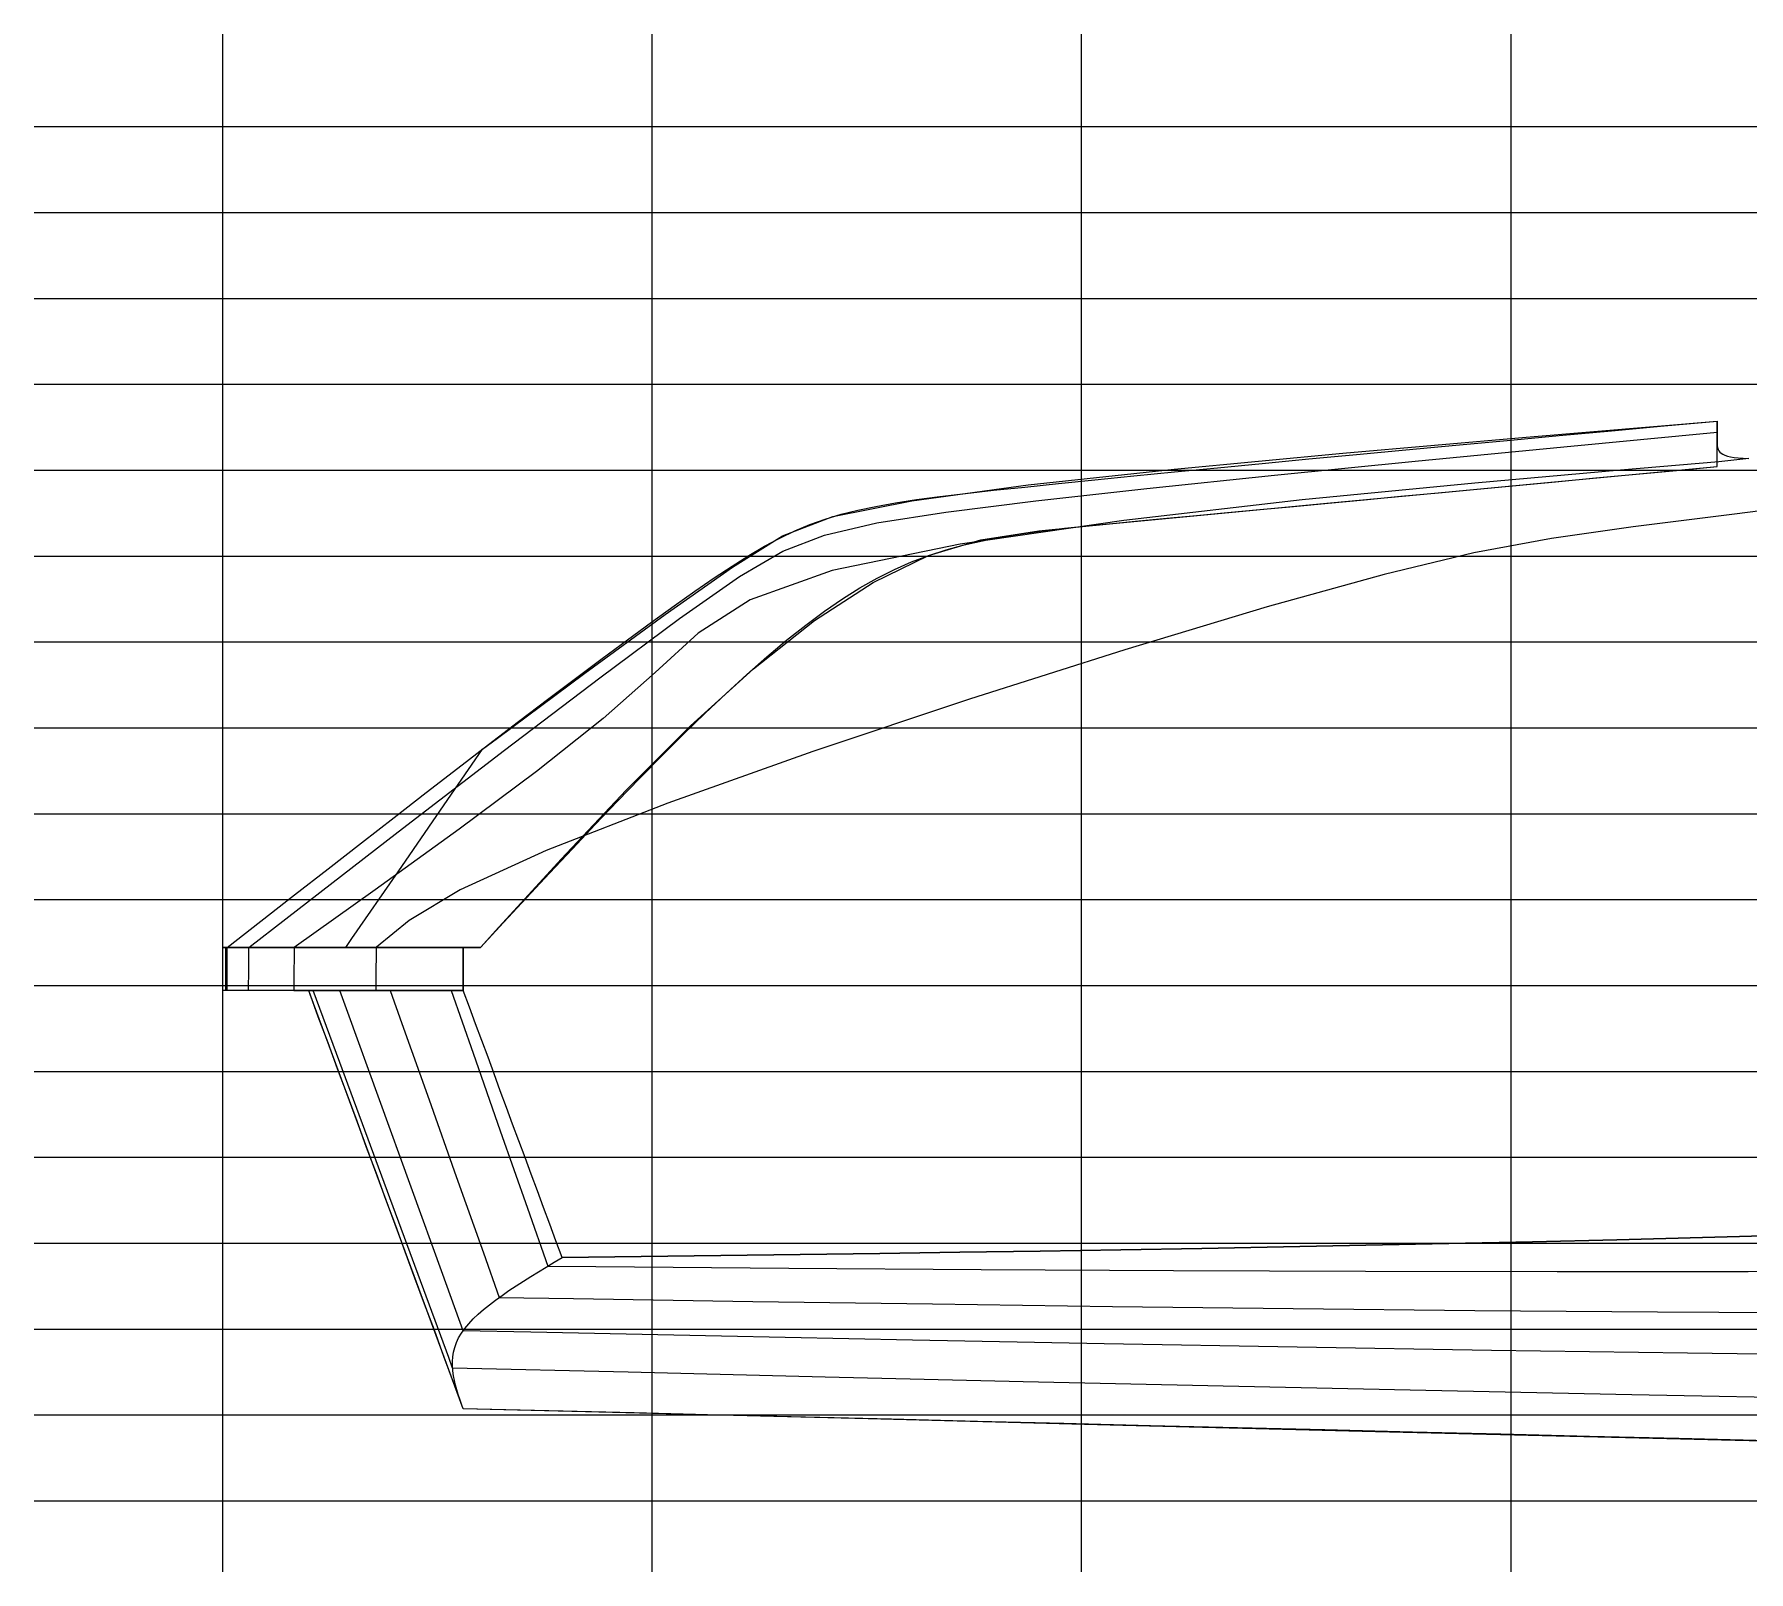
# Model space of a CAD drawing. Extents: x -0.22 to 9, y -4.91 to 1.71.
# Drawn here: x -0.219 to 1.777, y -0.083 to 1.708 of the extents above; entities that cross this region are included whole.
import ezdxf

# ---------------------------------------------------------------- set-up
doc = ezdxf.new("R2010")
doc.units = 0
doc.header["$MEASUREMENT"] = 0
for name, color, linetype in [('Base', 7, 'Continuous'), ('buttocks', 7, 'Continuous'), ('DWL', 7, 'Continuous'), ('Knuckle_lines', 7, 'Continuous'), ('stationgrid', 7, 'Continuous'), ('wlgrid', 7, 'Continuous')]:
    doc.layers.add(name, color=color, linetype=linetype)

msp = doc.modelspace()

# ---------------------------------------------------------------- linework, layer by layer
at = {"layer": 'Base', "color": 9}
msp.add_line((-0.219499, 0), (8.999479, 0), dxfattribs=at)
at = {"layer": 'buttocks', "color": 135}
for points in [[(1.8849, 0.1189), (1.6406, 0.1235), (1.4009, 0.1284), (1.1649, 0.1335), (0.9319, 0.1387), (0.7012, 0.1441), (0.472, 0.1496), (0.2675, 0.1546), (0.263, 0.1667), (0.2207, 0.2812), (0.1785, 0.3958), (0.1362, 0.5104), (0.1053, 0.5942), (0.09, 0.5942), (0.0331, 0.5942), (0.0036, 0.5942), (0.0036, 0.6134), (0.0036, 0.6442), (0.0189, 0.6442), (0.0855, 0.6442), (0.1432, 0.6442), (0.1504, 0.6547), (0.2041, 0.7325), (0.2577, 0.8103), (0.3024, 0.875), (0.3197, 0.888), (0.4216, 0.9635), (0.5152, 1.0318), (0.5934, 1.0869), (0.6516, 1.1235), (0.7101, 1.146), (0.8023, 1.1644), (0.9376, 1.1828), (1.1077, 1.2012), (1.304, 1.2198), (1.5176, 1.2384), (1.74, 1.2571)], [(1.9362, 0.1689), (1.7054, 0.1718), (1.4771, 0.1751), (1.2509, 0.1788), (1.0263, 0.1829), (0.803, 0.1872), (0.5807, 0.1918), (0.3588, 0.1964), (0.2799, 0.1981), (0.2561, 0.2635), (0.2192, 0.3652), (0.1823, 0.467), (0.1454, 0.5687), (0.1361, 0.5942), (0.122, 0.5942), (0.0569, 0.5942), (0.0301, 0.5942), (0.0302, 0.619), (0.0303, 0.6442), (0.0735, 0.6777), (0.2043, 0.7789), (0.3278, 0.874), (0.4388, 0.9583), (0.5319, 1.0272), (0.6017, 1.0761), (0.652, 1.1057), (0.7004, 1.1242), (0.7614, 1.1385), (0.8417, 1.1512), (0.9465, 1.1644), (1.0757, 1.1788), (1.2246, 1.1942), (1.3882, 1.2104), (1.5616, 1.2271), (1.74, 1.2441)], [(1.9207, 0.0662), (1.6333, 0.0732), (1.342, 0.0805), (1.0479, 0.0878), (0.7516, 0.0953), (0.4539, 0.1028), (0.28, 0.1072), (0.2632, 0.1527), (0.2228, 0.2619), (0.1824, 0.3711), (0.142, 0.4804), (0.1017, 0.5896), (0.1, 0.5942), (0.051, 0.5942), (0, 0.5942), (0, 0.5942), (0, 0.6304), (0, 0.6442), (0.0548, 0.6442), (0.1433, 0.6442), (0.2318, 0.6442), (0.3, 0.6442), (0.3176, 0.6635), (0.3939, 0.747), (0.4697, 0.8274), (0.5445, 0.9022), (0.6178, 0.9687), (0.6891, 1.0248), (0.7574, 1.0692), (0.8215, 1.1005), (0.8826, 1.119), (0.9503, 1.1295), (1.0364, 1.138), (1.1468, 1.1485), (1.2775, 1.1608), (1.4232, 1.1745), (1.5791, 1.1891), (1.74, 1.2042)], [(1.7768, 1.2135), (1.7418, 1.2096), (1.6276, 1.1999), (1.4578, 1.1849), (1.2569, 1.1653), (1.0491, 1.1414), (0.8585, 1.1138), (0.7094, 1.083), (0.614, 1.049), (0.5534, 1.0101), (0.5036, 0.9646), (0.4427, 0.9107), (0.3652, 0.8493), (0.2754, 0.7822), (0.1775, 0.7114), (0.0832, 0.6442), (0.0832, 0.6416), (0.0828, 0.6073), (0.0826, 0.5942), (0.1143, 0.5942), (0.1656, 0.5942), (0.1948, 0.5942), (0.2085, 0.5557), (0.2401, 0.4667), (0.2717, 0.3778), (0.3034, 0.2888), (0.3219, 0.2367), (0.4085, 0.2354), (0.6173, 0.2322), (0.8264, 0.2292), (1.036, 0.2263), (1.2464, 0.2238), (1.4577, 0.2216), (1.6703, 0.22), (1.8843, 0.2188)], [(1.9083, 1.1677), (1.7601, 1.1489), (1.642, 1.1339), (1.5471, 1.1205), (1.4568, 1.1038), (1.3522, 1.0787), (1.2161, 1.0408), (1.0504, 0.991), (0.8693, 0.9334), (0.6871, 0.8724), (0.518, 0.8122), (0.3765, 0.7572), (0.2765, 0.7115), (0.2171, 0.6756), (0.179, 0.6447), (0.1784, 0.6442), (0.1783, 0.6081), (0.1782, 0.5942), (0.2082, 0.5942), (0.2568, 0.5942), (0.266, 0.5942), (0.2915, 0.5211), (0.3231, 0.4309), (0.3546, 0.3407), (0.3783, 0.2731), (0.4345, 0.2727), (0.6589, 0.271), (0.883, 0.2695), (1.107, 0.2682), (1.3305, 0.2673), (1.5536, 0.2669), (1.7761, 0.2671), (1.9978, 0.268)]]:
    msp.add_lwpolyline(points, dxfattribs=at)
at = {"layer": 'DWL', "color": 1}
msp.add_line((-0.219499, 0.5), (8.999479, 0.5), dxfattribs=at)
at = {"layer": 'Knuckle_lines', "color": 7}
for points in [[(0.005, 0.6442), (0.0444, 0.6749), (0.0836, 0.7055), (0.1226, 0.7359), (0.1613, 0.766), (0.1994, 0.7956), (0.2369, 0.8246), (0.2736, 0.853), (0.3095, 0.8805), (0.3444, 0.9072), (0.3781, 0.9329), (0.4106, 0.9574), (0.4417, 0.9807), (0.4713, 1.0026), (0.4993, 1.0231), (0.5255, 1.042), (0.5498, 1.0592), (0.5722, 1.0747), (0.593, 1.0884), (0.6124, 1.1006), (0.6308, 1.1114), (0.6486, 1.1209), (0.6661, 1.1293), (0.6835, 1.1366), (0.7014, 1.143), (0.7199, 1.1486), (0.7395, 1.1535), (0.7604, 1.1579), (0.7831, 1.162), (0.8078, 1.1657), (0.8349, 1.1693), (0.8647, 1.1729), (0.8975, 1.1766), (0.9337, 1.1804), (0.9731, 1.1846), (1.0155, 1.1889), (1.0606, 1.1934), (1.1082, 1.1981), (1.1582, 1.2029), (1.2103, 1.2079), (1.2644, 1.2131), (1.3201, 1.2183), (1.3773, 1.2237), (1.4358, 1.2291), (1.4954, 1.2346), (1.5558, 1.2402), (1.6168, 1.2458), (1.6783, 1.2515), (1.74, 1.2572)], [(1.74, 1.2572), (1.74, 1.2571), (1.74, 1.2571), (1.74, 1.2571), (1.74, 1.2571), (1.74, 1.257), (1.74, 1.2569), (1.74, 1.2568), (1.74, 1.2566), (1.74, 1.2564), (1.74, 1.2561), (1.74, 1.2558), (1.74, 1.2554), (1.74, 1.2549), (1.74, 1.2543), (1.74, 1.2536), (1.74, 1.2529), (1.74, 1.2521), (1.74, 1.2511), (1.74, 1.2501), (1.74, 1.249), (1.74, 1.2478), (1.74, 1.2466), (1.74, 1.2452), (1.74, 1.2439), (1.74, 1.2425), (1.74, 1.241), (1.74, 1.2395), (1.74, 1.238), (1.74, 1.2364), (1.74, 1.2348), (1.74, 1.2332), (1.74, 1.2317)], [(1.74, 1.2042), (1.74, 1.2075), (1.74, 1.2108), (1.74, 1.2141), (1.74, 1.2174), (1.74, 1.2207), (1.74, 1.224), (1.74, 1.2273), (1.74, 1.2307), (1.74, 1.234), (1.74, 1.2373), (1.74, 1.2406), (1.74, 1.2439), (1.74, 1.2472), (1.74, 1.2505), (1.74, 1.2538), (1.74, 1.2572)], [(1.74, 1.2317), (1.74, 1.2301), (1.7401, 1.2285), (1.7402, 1.2269), (1.7406, 1.2254), (1.7411, 1.2239), (1.7419, 1.2225), (1.7431, 1.2211), (1.7446, 1.2198), (1.7465, 1.2186), (1.7489, 1.2175), (1.7519, 1.2165), (1.7555, 1.2156), (1.7597, 1.2149), (1.7646, 1.2143), (1.7702, 1.2138), (1.7767, 1.2135)], [(0.3, 0.6442), (0.3269, 0.6732), (0.3537, 0.7022), (0.3804, 0.7309), (0.407, 0.7593), (0.4335, 0.7873), (0.4597, 0.8147), (0.4856, 0.8415), (0.5113, 0.8676), (0.5366, 0.8927), (0.5615, 0.9169), (0.586, 0.9401), (0.61, 0.962), (0.6335, 0.9827), (0.6564, 1.0019), (0.6787, 1.0196), (0.7004, 1.0358), (0.7214, 1.0502), (0.7419, 1.063), (0.762, 1.0744), (0.782, 1.0844), (0.8019, 1.0931), (0.8219, 1.1007), (0.8423, 1.1073), (0.8631, 1.113), (0.8845, 1.1179), (0.9068, 1.1222), (0.93, 1.126), (0.9544, 1.1293), (0.9801, 1.1324), (1.0073, 1.1352), (1.0361, 1.1381), (1.0667, 1.141), (1.0992, 1.144), (1.1336, 1.1472), (1.1697, 1.1506), (1.2074, 1.1542), (1.2466, 1.1578), (1.2871, 1.1616), (1.3289, 1.1656), (1.3718, 1.1696), (1.4156, 1.1737), (1.4604, 1.1779), (1.5058, 1.1822), (1.5519, 1.1865), (1.5985, 1.1909), (1.6455, 1.1953), (1.6927, 1.1997), (1.74, 1.2042)], [(1.0667, 1.1409), (1.0992, 1.144), (1.1336, 1.1472), (1.1697, 1.1506), (1.2074, 1.1541), (1.2466, 1.1578), (1.2871, 1.1616), (1.3289, 1.1656), (1.3718, 1.1696), (1.4156, 1.1737), (1.4604, 1.1779), (1.5058, 1.1822), (1.5519, 1.1865), (1.5985, 1.1909), (1.6455, 1.1953), (1.6927, 1.1997), (1.74, 1.2042)], [(1.74, 1.2042), (1.74, 1.2042), (1.74, 1.2042), (1.74, 1.2042), (1.74, 1.2042), (1.74, 1.2042), (1.74, 1.2042), (1.74, 1.2042), (1.74, 1.2042), (1.74, 1.2042), (1.74, 1.2042), (1.74, 1.2042), (1.74, 1.2042), (1.74, 1.2042), (1.74, 1.2042), (1.74, 1.2042), (1.74, 1.2042)], [(0.7004, 1.0357), (0.7214, 1.0502), (0.7419, 1.063), (0.762, 1.0744), (0.782, 1.0843), (0.8019, 1.0931), (0.8219, 1.1007), (0.8423, 1.1073), (0.8631, 1.113), (0.8845, 1.1179), (0.9068, 1.1222), (0.93, 1.1259), (0.9544, 1.1293), (0.9801, 1.1323), (1.0073, 1.1352), (1.0361, 1.138), (1.0667, 1.1409)], [(0.3, 0.6442), (0.3269, 0.6732), (0.3537, 0.7022), (0.3804, 0.7309), (0.407, 0.7593), (0.4335, 0.7873), (0.4597, 0.8147), (0.4856, 0.8415), (0.5113, 0.8675), (0.5366, 0.8927), (0.5615, 0.9169), (0.586, 0.94), (0.61, 0.962), (0.6335, 0.9826), (0.6564, 1.0019), (0.6787, 1.0196), (0.7004, 1.0357)], [(0, 0.5942), (0, 0.5973), (0, 0.6004), (0, 0.6035), (0, 0.6067), (0, 0.6098), (0, 0.6129), (0, 0.616), (0, 0.6192), (0, 0.6223), (0, 0.6254), (0, 0.6285), (0, 0.6317), (0, 0.6348), (0, 0.6379), (0, 0.641), (0, 0.6442)], [(0, 0.6442), (0.0188, 0.6442), (0.0375, 0.6442), (0.0562, 0.6442), (0.075, 0.6442), (0.0938, 0.6442), (0.1125, 0.6442), (0.1312, 0.6442), (0.15, 0.6442), (0.1687, 0.6442), (0.1875, 0.6442), (0.2062, 0.6442), (0.225, 0.6442), (0.2438, 0.6442), (0.2625, 0.6442), (0.2813, 0.6442), (0.3, 0.6442)], [(0.0008, 0.6442), (0.0007, 0.6442), (0.0006, 0.6442), (0.0004, 0.6442), (0.0004, 0.6442), (0.0003, 0.6442), (0.0002, 0.6442), (0.0001, 0.6442), (0.0001, 0.6442), (0.0001, 0.6442), (0, 0.6442), (0, 0.6442), (0, 0.6442), (0, 0.6442), (0, 0.6442), (0, 0.6442), (0, 0.6442)], [(0.005, 0.6442), (0.0047, 0.6442), (0.0044, 0.6442), (0.0041, 0.6442), (0.0038, 0.6442), (0.0035, 0.6442), (0.0032, 0.6442), (0.0029, 0.6442), (0.0026, 0.6442), (0.0023, 0.6442), (0.0021, 0.6442), (0.0018, 0.6442), (0.0016, 0.6442), (0.0014, 0.6442), (0.0012, 0.6442), (0.001, 0.6442), (0.0008, 0.6442)], [(0.005, 0.6442), (0.0075, 0.6442), (0.0101, 0.6442), (0.0127, 0.6442), (0.0154, 0.6442), (0.0182, 0.6442), (0.0211, 0.6442), (0.0241, 0.6442), (0.0273, 0.6442), (0.0307, 0.6442), (0.0342, 0.6442), (0.038, 0.6442), (0.0421, 0.6442), (0.0464, 0.6442), (0.0511, 0.6442), (0.056, 0.6442), (0.0613, 0.6442), (0.0669, 0.6442), (0.0729, 0.6442), (0.0791, 0.6442), (0.0856, 0.6442), (0.0923, 0.6442), (0.0991, 0.6442), (0.106, 0.6442), (0.113, 0.6442), (0.12, 0.6442), (0.127, 0.6442), (0.1339, 0.6442), (0.1407, 0.6442), (0.1474, 0.6442), (0.1538, 0.6442), (0.16, 0.6442), (0.1659, 0.6442), (0.1715, 0.6442), (0.1768, 0.6442), (0.1818, 0.6442), (0.1866, 0.6442), (0.1911, 0.6442), (0.1953, 0.6442), (0.1994, 0.6442), (0.2032, 0.6442), (0.2069, 0.6442), (0.2105, 0.6442), (0.2139, 0.6442), (0.2173, 0.6442), (0.2205, 0.6442), (0.2237, 0.6442), (0.2269, 0.6442), (0.23, 0.6442), (0.2331, 0.6442), (0.2362, 0.6442), (0.2394, 0.6442), (0.2425, 0.6442), (0.2456, 0.6442), (0.2487, 0.6442), (0.2519, 0.6442), (0.255, 0.6442), (0.2581, 0.6442), (0.2612, 0.6442), (0.2644, 0.6442), (0.2675, 0.6442), (0.2706, 0.6442), (0.2737, 0.6442), (0.2769, 0.6442), (0.28, 0.6442)], [(0.005, 0.5942), (0.005, 0.5973), (0.005, 0.6004), (0.005, 0.6035), (0.005, 0.6067), (0.005, 0.6098), (0.005, 0.6129), (0.005, 0.616), (0.005, 0.6192), (0.005, 0.6223), (0.005, 0.6254), (0.005, 0.6285), (0.005, 0.6317), (0.005, 0.6348), (0.005, 0.6379), (0.005, 0.641), (0.005, 0.6442)], [(0.3, 0.6442), (0.2816, 0.6442), (0.2631, 0.6442), (0.2447, 0.6442), (0.2263, 0.6442), (0.2078, 0.6442), (0.1894, 0.6442), (0.1709, 0.6442), (0.1525, 0.6442), (0.1341, 0.6442), (0.1156, 0.6442), (0.0972, 0.6442), (0.0787, 0.6442), (0.0603, 0.6442), (0.0419, 0.6442), (0.0234, 0.6442), (0.005, 0.6442)], [(0.28, 0.6442), (0.28, 0.6426), (0.28, 0.641), (0.28, 0.6395), (0.28, 0.6379), (0.28, 0.6363), (0.28, 0.6348), (0.28, 0.6332), (0.28, 0.6317), (0.28, 0.6301), (0.28, 0.6285), (0.28, 0.627), (0.28, 0.6254), (0.28, 0.6238), (0.28, 0.6223), (0.28, 0.6207), (0.28, 0.6192)], [(0.28, 0.5942), (0.28, 0.5973), (0.28, 0.6004), (0.28, 0.6035), (0.28, 0.6067), (0.28, 0.6098), (0.28, 0.6129), (0.28, 0.616), (0.28, 0.6192), (0.28, 0.6223), (0.28, 0.6254), (0.28, 0.6285), (0.28, 0.6317), (0.28, 0.6348), (0.28, 0.6379), (0.28, 0.641), (0.28, 0.6442)], [(0.3, 0.6442), (0.3, 0.6442), (0.3, 0.6442), (0.3, 0.6442), (0.3, 0.6442), (0.3, 0.6442), (0.3, 0.6442), (0.3, 0.6442), (0.3, 0.6442), (0.3, 0.6442), (0.3, 0.6442), (0.3, 0.6442), (0.3, 0.6442), (0.3, 0.6442), (0.3, 0.6442), (0.3, 0.6442), (0.3, 0.6442)], [(0.28, 0.6192), (0.28, 0.6176), (0.28, 0.616), (0.28, 0.6145), (0.28, 0.6129), (0.28, 0.6113), (0.28, 0.6098), (0.28, 0.6082), (0.28, 0.6067), (0.28, 0.6051), (0.28, 0.6035), (0.28, 0.602), (0.28, 0.6004), (0.28, 0.5988), (0.28, 0.5973), (0.28, 0.5957), (0.28, 0.5942)], [(0.1, 0.5942), (0.0938, 0.5942), (0.0875, 0.5942), (0.0812, 0.5942), (0.075, 0.5942), (0.0688, 0.5942), (0.0625, 0.5942), (0.0563, 0.5942), (0.05, 0.5942), (0.0438, 0.5942), (0.0375, 0.5942), (0.0313, 0.5942), (0.025, 0.5942), (0.0188, 0.5942), (0.0125, 0.5942), (0.0063, 0.5942), (0, 0.5942)], [(0.0008, 0.5942), (0.0007, 0.5942), (0.0006, 0.5942), (0.0004, 0.5942), (0.0004, 0.5942), (0.0003, 0.5942), (0.0002, 0.5942), (0.0001, 0.5942), (0.0001, 0.5942), (0.0001, 0.5942), (0, 0.5942), (0, 0.5942), (0, 0.5942), (0, 0.5942), (0, 0.5942), (0, 0.5942), (0, 0.5942)], [(0.005, 0.5942), (0.0047, 0.5942), (0.0044, 0.5942), (0.0041, 0.5942), (0.0038, 0.5942), (0.0035, 0.5942), (0.0032, 0.5942), (0.0029, 0.5942), (0.0026, 0.5942), (0.0023, 0.5942), (0.0021, 0.5942), (0.0018, 0.5942), (0.0016, 0.5942), (0.0014, 0.5942), (0.0012, 0.5942), (0.001, 0.5942), (0.0008, 0.5942)], [(0.0613, 0.5942), (0.056, 0.5942), (0.0511, 0.5942), (0.0464, 0.5942), (0.0421, 0.5942), (0.038, 0.5942), (0.0342, 0.5942), (0.0307, 0.5942), (0.0273, 0.5942), (0.0241, 0.5942), (0.0211, 0.5942), (0.0182, 0.5942), (0.0154, 0.5942), (0.0127, 0.5942), (0.0101, 0.5942), (0.0075, 0.5942), (0.005, 0.5942)], [(0.166, 0.5942), (0.16, 0.5942), (0.1538, 0.5942), (0.1474, 0.5942), (0.1407, 0.5942), (0.1339, 0.5942), (0.127, 0.5942), (0.12, 0.5942), (0.113, 0.5942), (0.106, 0.5942), (0.0991, 0.5942), (0.0923, 0.5942), (0.0856, 0.5942), (0.0791, 0.5942), (0.0729, 0.5942), (0.0669, 0.5942), (0.0613, 0.5942)], [(0.28, 0.1072), (0.2688, 0.1376), (0.2575, 0.168), (0.2463, 0.1985), (0.235, 0.2289), (0.2237, 0.2593), (0.2125, 0.2898), (0.2013, 0.3202), (0.19, 0.3507), (0.1788, 0.3811), (0.1675, 0.4115), (0.1563, 0.442), (0.145, 0.4724), (0.1337, 0.5028), (0.1225, 0.5333), (0.1112, 0.5637), (0.1, 0.5942)], [(0.13, 0.5942), (0.1247, 0.5942), (0.1201, 0.5942), (0.1161, 0.5942), (0.1127, 0.5942), (0.1097, 0.5942), (0.1073, 0.5942), (0.1053, 0.5942), (0.1037, 0.5942), (0.1025, 0.5942), (0.1016, 0.5942), (0.1009, 0.5942), (0.1005, 0.5942), (0.1002, 0.5942), (0.1001, 0.5942), (0.1, 0.5942), (0.1, 0.5942)], [(0.28, 0.5942), (0.2688, 0.5942), (0.2576, 0.5942), (0.2464, 0.5942), (0.2355, 0.5942), (0.2247, 0.5942), (0.2141, 0.5942), (0.2038, 0.5942), (0.1938, 0.5942), (0.1841, 0.5942), (0.1748, 0.5942), (0.166, 0.5942), (0.1577, 0.5942), (0.1498, 0.5942), (0.1426, 0.5942), (0.136, 0.5942), (0.13, 0.5942)], [(0.166, 0.5942), (0.1716, 0.5942), (0.1768, 0.5942), (0.1819, 0.5942), (0.1866, 0.5942), (0.1911, 0.5942), (0.1953, 0.5942), (0.1994, 0.5942), (0.2033, 0.5942), (0.207, 0.5942), (0.2105, 0.5942), (0.214, 0.5942), (0.2173, 0.5942), (0.2206, 0.5942), (0.2238, 0.5942), (0.2269, 0.5942), (0.23, 0.5942)], [(0.23, 0.5942), (0.2332, 0.5942), (0.2363, 0.5942), (0.2394, 0.5942), (0.2425, 0.5942), (0.2457, 0.5942), (0.2488, 0.5942), (0.2519, 0.5942), (0.255, 0.5942), (0.2581, 0.5942), (0.2613, 0.5942), (0.2644, 0.5942), (0.2675, 0.5942), (0.2706, 0.5942), (0.2738, 0.5942), (0.2769, 0.5942), (0.28, 0.5942)], [(0.28, 0.5942), (0.28, 0.5942), (0.28, 0.5942), (0.28, 0.5942), (0.28, 0.5942), (0.28, 0.5942), (0.28, 0.5942), (0.28, 0.5942), (0.28, 0.5942), (0.28, 0.5942), (0.28, 0.5942), (0.28, 0.5942), (0.28, 0.5942), (0.28, 0.5942), (0.28, 0.5942), (0.28, 0.5942), (0.28, 0.5942)], [(0.395, 0.2832), (0.3878, 0.3026), (0.3806, 0.322), (0.3734, 0.3415), (0.3663, 0.3609), (0.3591, 0.3803), (0.3519, 0.3998), (0.3447, 0.4192), (0.3375, 0.4387), (0.3303, 0.4581), (0.3231, 0.4775), (0.3159, 0.497), (0.3088, 0.5164), (0.3016, 0.5358), (0.2944, 0.5553), (0.2872, 0.5747), (0.28, 0.5942)], [(1.8231, 0.3093), (1.7227, 0.3066), (1.6233, 0.304), (1.525, 0.3017), (1.4276, 0.2995), (1.331, 0.2975), (1.2352, 0.2956), (1.1401, 0.2939), (1.0456, 0.2923), (0.9517, 0.2908), (0.8582, 0.2894), (0.7651, 0.2881), (0.6723, 0.2868), (0.5797, 0.2855), (0.4873, 0.2843), (0.395, 0.2832)], [(0.395, 0.2832), (0.4873, 0.2843), (0.5797, 0.2855), (0.6723, 0.2868), (0.7651, 0.2881), (0.8582, 0.2894), (0.9517, 0.2908), (1.0456, 0.2923), (1.1401, 0.2939), (1.2352, 0.2956), (1.331, 0.2975), (1.4276, 0.2995), (1.525, 0.3017), (1.6233, 0.304), (1.7227, 0.3066), (1.8231, 0.3093)], [(0.28, 0.1072), (0.278, 0.1127), (0.2761, 0.1182), (0.2742, 0.1237), (0.2725, 0.1292), (0.2709, 0.1347), (0.2696, 0.1402), (0.2685, 0.1457), (0.2677, 0.1512), (0.2673, 0.1567), (0.2673, 0.1622), (0.2677, 0.1677), (0.2686, 0.1732), (0.27, 0.1787), (0.272, 0.1842), (0.2746, 0.1897), (0.2778, 0.1952), (0.2818, 0.2007), (0.2864, 0.2062), (0.2916, 0.2117), (0.2973, 0.2172), (0.3036, 0.2227), (0.3104, 0.2282), (0.3176, 0.2337), (0.3252, 0.2392), (0.3332, 0.2447), (0.3414, 0.2502), (0.35, 0.2557), (0.3587, 0.2612), (0.3676, 0.2667), (0.3767, 0.2722), (0.3858, 0.2777), (0.395, 0.2832)], [(0.395, 0.2832), (0.395, 0.2832), (0.395, 0.2832), (0.395, 0.2832), (0.395, 0.2832), (0.395, 0.2832), (0.395, 0.2832), (0.395, 0.2832), (0.395, 0.2832), (0.395, 0.2832), (0.395, 0.2832), (0.395, 0.2832), (0.395, 0.2832), (0.395, 0.2832), (0.395, 0.2832), (0.395, 0.2832), (0.395, 0.2832)], [(1.8001, 0.0699), (1.6954, 0.0725), (1.5915, 0.075), (1.4881, 0.0775), (1.3854, 0.0801), (1.2832, 0.0826), (1.1815, 0.0851), (1.0802, 0.0875), (0.9793, 0.09), (0.8788, 0.0925), (0.7785, 0.0949), (0.6785, 0.0974), (0.5787, 0.0998), (0.4791, 0.1023), (0.3795, 0.1047), (0.28, 0.1072)]]:
    msp.add_lwpolyline(points, dxfattribs=at)
at = {"layer": 'stationgrid', "color": 9}
for p, q in [((0, -0.082543), (0, 1.707517)), ((0.5, -0.082543), (0.5, 1.707517)), ((1, -0.082543), (1, 1.707517)), ((1.5, -0.082543), (1.5, 1.707517))]:
    msp.add_line(p, q, dxfattribs=at)
at = {"layer": 'wlgrid', "color": 9}
for p, q in [((-0.219499, 1.6), (8.999479, 1.6)), ((-0.219499, 1.5), (8.999479, 1.5)), ((-0.219499, 1.4), (8.999479, 1.4)), ((-0.219499, 1.3), (8.999479, 1.3)), ((-0.219499, 1.2), (8.999479, 1.2)), ((-0.219499, 1.1), (8.999479, 1.1)), ((-0.219499, 1), (8.999479, 1)), ((-0.219499, 0.9), (8.999479, 0.9)), ((-0.219499, 0.8), (8.999479, 0.8)), ((-0.219499, 0.7), (8.999479, 0.7)), ((-0.219499, 0.6), (8.999479, 0.6)), ((-0.219499, 0.5), (8.999479, 0.5)), ((-0.219499, 0.4), (8.999479, 0.4)), ((-0.219499, 0.3), (8.999479, 0.3)), ((-0.219499, 0.2), (8.999479, 0.2)), ((-0.219499, 0.1), (8.999479, 0.1))]:
    msp.add_line(p, q, dxfattribs=at)

doc.saveas('drawing.dxf')
